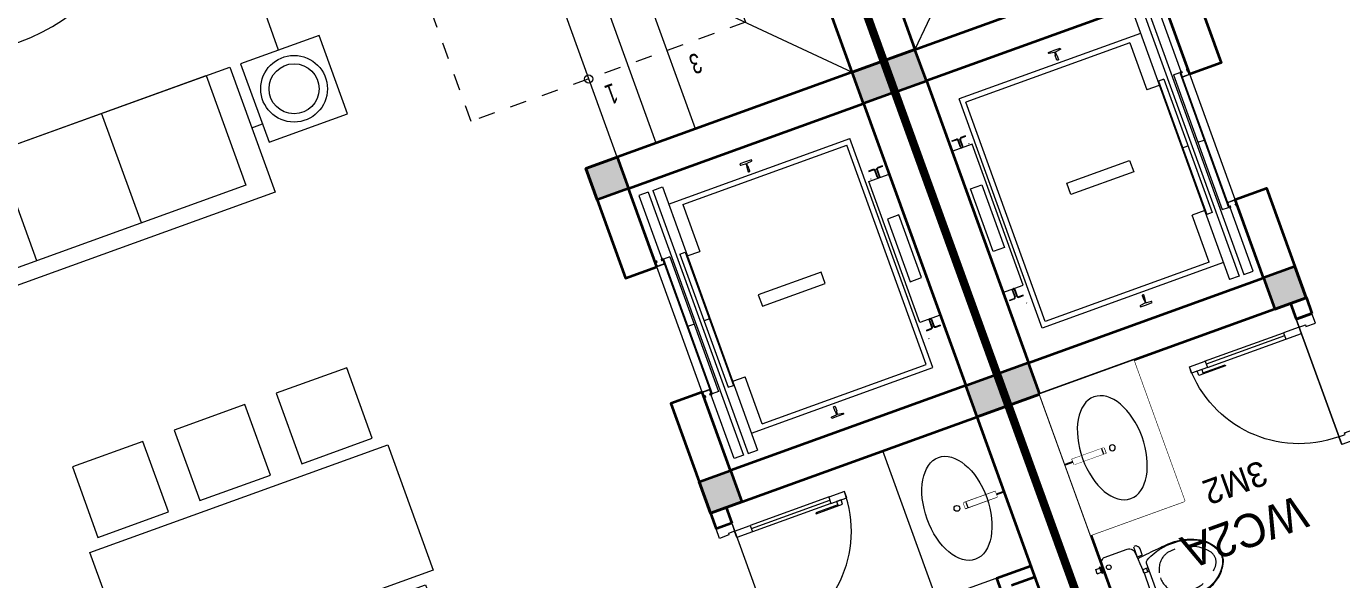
# Model space of a CAD drawing. Header units: metres. Extents: x 568336 to 569219, y 2065964 to 2066430.
# Drawn here: x 568577.96 to 568585.85, y 2066411.39 to 2066414.71 of the extents above; entities that cross this region are included whole.
import ezdxf

# ---------------------------------------------------------------- set-up
doc = ezdxf.new("R2010")
doc.units = ezdxf.units.M
for name, pattern in [('$AUDIT_BAD_LTYPE2', [0]), ('HIDDEN', [0.375, 0.25, -0.125]), ('HIDDEN2', [0.1875, 0.125, -0.0625]), ('xref-thap C (mb tang 32-2)$0$HIDDEN', [0.375, 0.25, -0.125])]:
    doc.linetypes.add(name, pattern=pattern)
doc.layers.get('0').update_dxf_attribs({"linetype": 'CONTINUOUS'})
doc.layers.get('DEFPOINTS').update_dxf_attribs({"linetype": 'CONTINUOUS'})
doc.layers.add('-AREA', color=2, linetype='CONTINUOUS', plot=False)
for name, color, linetype, lineweight in [('-CONCRETE', 1, 'CONTINUOUS', 35), ('-DIM', 9, 'CONTINUOUS', 13), ('-DOOR', 137, 'CONTINUOUS', 9), ('-FURNITURE', 46, 'CONTINUOUS', 9), ('-HATCH', 8, 'CONTINUOUS', 5), ('-KH', 143, 'CONTINUOUS', 13), ('-LINE1', 7, 'CONTINUOUS', 18), ('-LINE2', 252, 'CONTINUOUS', 9), ('-TEXT', 7, 'CONTINUOUS', 15), ('-WALL', 4, 'CONTINUOUS', 35), ('TEXT25', 2, 'CONTINUOUS', 13)]:
    doc.layers.add(name, color=color, linetype=linetype, lineweight=lineweight)
doc.layers.add('-RANH GIOI LO DAT', color=12, linetype='CONTINUOUS')
doc.styles.add('T1', font='', dxfattribs={"height": 200})
doc.styles.add('vnavanth', font='', dxfattribs={"width": 0.8})
doc.styles.get('T1').set_extended_font_data('VNgeometric Light')
doc.styles.get('vnavanth').set_extended_font_data('.VnAvantH')

# ---------------------------------------------------------------- blocks, each defined once
blk = doc.blocks.new('X-5M-DH-2-CORE$0$A$C75E80C28')
at = {"layer": '-LINE2', "linetype": 'Continuous', "ltscale": 2}
for p, q in [((-510.0000099998433, -21.5000000000291), (-510.0000099998579, -50.60000000000582)), ((-506.8000099998899, -21.5000000000291), (-510.0000099998433, -21.5000000000291)), ((-506.8000099998899, -21.5000000000291), (-506.8000099999044, -50.60000000000582)), ((-456.2000100000296, -56.79999999998836), (-500.6000099999364, -56.80000000001746)), ((-456.2000100000441, -60), (-500.600009999951, -60.0000000000291)), ((-456.2000100000296, -70), (-500.6000099999364, -70.0000000000291)), ((-456.2000100000296, -73.19999999995343), (-500.6000099999364, -73.19999999998254)), ((-453.2000100000441, -63), (-453.2000100000296, -67)), ((-450.0000099998579, -63), (-450.0000099998433, -67)), ((450.0000100000616, -63), (450.0000100000761, -67)), ((453.200010000015, -63), (453.2000100000296, -67)), ((456.2000100000296, -56.79999999998836), (500.6000100000529, -56.79999999998836)), ((456.200010000015, -60), (500.6000100000383, -60)), ((456.2000100000296, -70), (500.6000100000529, -70)), ((456.2000100000296, -73.19999999995343), (500.6000100000529, -73.19999999995343)), ((506.8000100001227, -21.5), (510.0000100000761, -21.5)), ((506.8000100001227, -21.5), (506.8000100001082, -50.59999999997672)), ((510.0000100000761, -21.5), (510.0000100000616, -50.59999999997672)), ((-731.0000002632733, -148.9999999649008), (730.9999997367267, -148.9999999649299)), ((-731.0000002698944, -1304.999999934109), (-731.0000002632733, -148.9999999649008)), ((-556.8000102631631, -112.4999999912397), (-560.0000102631166, -112.4999999912397)), ((-510.0000099998579, -108.5000000000291), (-510.0000099998433, -79.39999999999418)), ((-506.8000099999044, -108.5000000000291), (-506.8000099998899, -79.39999999999418)), ((456.800009736864, -112.4999999912397), (460.0000097368174, -112.4999999912397)), ((506.8000100001227, -108.5), (506.8000100001227, -79.39999999996508)), ((510.0000100000761, -108.5), (510.0000100000761, -79.39999999996508)), ((730.9999997301056, -1304.999999934109), (730.9999997367267, -148.9999999649299)), ((-700.0000002632733, -178.9999999649008), (699.9999997367267, -178.9999999649299)), ((-700.0000002699089, -1224.999999934109), (-700.0000002632733, -178.9999999649008)), ((699.9999997300911, -1224.999999934109), (699.9999997367267, -178.9999999649299)), ((-700.0000002699089, -1224.999999934109), (-400.0000002699089, -1224.999999934138)), ((-400.0000002698944, -1304.999999934138), (-400.0000002699089, -1224.999999934138)), ((699.9999997300911, -1224.999999934109), (399.9999997300911, -1224.999999934109)), ((399.9999997301056, -1304.999999934109), (399.9999997300911, -1224.999999934109)), ((839.9999997301056, -1304.999999934109), (-840.0000002698944, -1304.999999934109)), ((-840.0000002698944, -1364.999999934109), (-840.0000002698944, -1304.999999934109)), ((424.9999997301056, -1308.999999934109), (-425.0000002698944, -1308.999999934109)), ((-425.0000002699089, -1342.999999934109), (-425.0000002698944, -1308.999999934109)), ((-2.6989437174052e-07, -1308.999999934109), (-2.699089236557484e-07, -1342.999999934109)), ((424.9999997300911, -1342.999999934109), (424.9999997301056, -1308.999999934109)), ((839.9999997301056, -1364.999999934109), (839.9999997301056, -1304.999999934109)), ((839.9999997301056, -1364.999999934109), (-840.0000002698944, -1364.999999934109)), ((839.9999997301056, -1394.999999934109), (-840.0000002698944, -1394.999999934109)), ((-840.0000002698944, -1394.999999934109), (-840.0000002698944, -1454.999999934109)), ((429.9999997300911, -1405.999999934138), (-430.0000002699089, -1405.999999934109)), ((-430.0000002699089, -1405.999999934109), (-430.0000002698944, -1445.999999934109)), ((424.9999997300911, -1342.999999934109), (-425.0000002699089, -1342.999999934109)), ((-2.699089236557484e-07, -1405.999999934109), (-2.6989437174052e-07, -1445.999999934109)), ((429.9999997300911, -1405.999999934138), (429.9999997301056, -1445.999999934138)), ((839.9999997301056, -1394.999999934109), (839.9999997301056, -1454.999999934109)), ((-840.0000002698944, -1454.999999934109), (-435.0000002698944, -1454.999999934109)), ((-435.0000002698944, -1449.999999934109), (-435.0000002699089, -1459.999999934109)), ((-435.0000002698944, -1449.999999934109), (-400.0000002698944, -1449.999999934138)), ((-435.0000002699089, -1459.999999934109), (-425.0000002699089, -1459.999999934109)), ((-435.0000002698653, -1489.999999934109), (-435.0000002698653, -1499.999999934109)), ((-435.0000002698653, -1489.999999934109), (-425.0000002698653, -1489.999999934109)), ((-433.4000002698012, -1451.599999934086), (-433.4000002698012, -1458.399999934074)), ((-433.4000002698012, -1451.599999934086), (-401.6000002697547, -1451.599999934086)), ((-433.4000002698012, -1458.399999934074), (-425.0000002698944, -1458.399999934074)), ((-433.4000002697721, -1491.599999934086), (-433.4000002697721, -1498.399999934074)), ((-433.4000002697721, -1491.599999934086), (-425.0000002698653, -1491.599999934086)), ((-433.4000002697721, -1498.399999934074), (-401.6000002697256, -1498.399999934074)), ((429.9999997301056, -1445.999999934138), (-430.0000002698944, -1445.999999934109)), ((-425.0000002698944, -1458.399999934074), (-425.0000002699089, -1459.999999934109)), ((-425.0000002698653, -1489.999999934109), (-425.0000002698653, -1491.599999934086)), ((-401.6000002697547, -1451.599999934086), (-401.6000002697256, -1498.399999934074)), ((399.9999997301056, -1449.999999934109), (-400.0000002698944, -1449.999999934138)), ((-400.0000002698944, -1449.999999934138), (-400.0000002698653, -1499.999999934138)), ((399.9999997301056, -1449.999999934109), (399.9999997301347, -1499.999999934109)), ((434.9999997301056, -1449.999999934109), (399.9999997301056, -1449.999999934109)), ((401.5999997301988, -1451.599999934086), (401.5999997302279, -1498.399999934074)), ((433.3999997302453, -1451.599999934086), (401.5999997301988, -1451.599999934086)), ((433.3999997302744, -1498.399999934074), (401.5999997302279, -1498.399999934074)), ((433.3999997302453, -1458.399999934074), (424.9999997301056, -1458.399999934074)), ((424.9999997301056, -1458.399999934074), (424.9999997301056, -1459.999999934109)), ((434.9999997301056, -1459.999999934109), (424.9999997301056, -1459.999999934109)), ((424.9999997301347, -1489.999999934109), (424.9999997301347, -1491.599999934086)), ((434.9999997301347, -1489.999999934109), (424.9999997301347, -1489.999999934109)), ((433.3999997302744, -1491.599999934086), (424.9999997301347, -1491.599999934086)), ((433.3999997302453, -1451.599999934086), (433.3999997302453, -1458.399999934074)), ((433.3999997302744, -1491.599999934086), (433.3999997302744, -1498.399999934074)), ((434.9999997301056, -1449.999999934109), (434.9999997301056, -1459.999999934109)), ((839.9999997301056, -1454.999999934109), (434.9999997301056, -1454.999999934109)), ((434.9999997301347, -1489.999999934109), (434.9999997301347, -1499.999999934109)), ((-435.0000002698653, -1499.999999934109), (-400.0000002698653, -1499.999999934138)), ((434.9999997301347, -1499.999999934109), (399.9999997301347, -1499.999999934109))]:
    blk.add_line(p, q, dxfattribs=at)
for points in [[(-450.0000000000146, 0), (-450, -130), (450, -130), (449.9999999999854, 0)], [(-200, -29), (200.0000000001164, -29), (200.0000000001164, -101), (-200, -101)], [(-36.0000002632587, -583.9999999649008), (35.9999997367413, -583.9999999649008), (35.99999973675585, -983.9999999649008), (-36.00000026324415, -983.9999999649008)]]:
    blk.add_lwpolyline(points, close=True, dxfattribs=at)
for points in [[(-780.0000002632587, -788.9999999649008), (-751.0000002632587, -788.9999999649299, 0.414213562373095), (-750.0000002632733, -787.9999999649008), (-750.0000002632587, -783.9999999649008), (-750.0000002632587, -779.9999999649008, 0.414213562373095), (-751.0000002632733, -778.9999999649299), (-780.0000002632733, -778.9999999649881, -0.2569775838576673), (-784.1207396915852, -781.9399999648449), (-797.9000002631656, -781.939999964874, -0.414213562373095), (-800.9000002631656, -778.939999964874), (-804.0000002632587, -749.4999999649008, 0.414213562373095), (-807.0000002632587, -746.4999999649008), (-812.0000002632587, -746.4999999649008), (-812.0000002632587, -783.9999999649008), (-812.0000002632587, -821.4999999649008), (-807.0000002632587, -821.4999999649008, 0.414213562373095), (-804.0000002632587, -818.4999999649008), (-800.9000002631656, -789.0599999648693, -0.414213562373095), (-797.9000002631656, -786.0599999648693), (-784.1207396915852, -786.0599999648402, -0.2569775838576673), (-780.0000002632587, -788.9999999647553)], [(779.9999997367413, -788.9999999649299), (750.9999997367413, -788.9999999649008, -0.414213562373095), (749.9999997367267, -787.9999999649299), (749.9999997367413, -783.9999999649299), (749.9999997367413, -779.9999999649299, -0.414213562373095), (750.9999997367267, -778.9999999649008), (779.9999997368432, -778.9999999650172, 0.2569775838576673), (784.1207391653006, -781.939999964874), (797.899999736881, -781.9399999648449, 0.414213562373095), (800.899999736881, -778.9399999648449), (803.9999997367413, -749.4999999649008, -0.414213562373095), (806.9999997367413, -746.4999999649008), (811.9999997367413, -746.4999999649008), (811.9999997367413, -783.9999999649008), (811.9999997367413, -821.4999999649008), (806.9999997367413, -821.4999999649008, -0.414213562373095), (803.9999997367413, -818.4999999649008), (800.899999736881, -789.0599999648402, 0.414213562373095), (797.899999736881, -786.0599999648402), (784.1207391653006, -786.0599999648693, 0.2569775838576672), (779.9999997368577, -788.9999999647844)]]:
    blk.add_lwpolyline(points, format="xyb", dxfattribs=at)
for centre, radius, start, end in [((-500.600009999951, -50.60000000000582), 9.400000000001475, 180, 270), ((-500.6000099999364, -79.39999999999418), 9.399999999997844, 90, 180), ((-500.600009999951, -50.60000000000582), 6.200000000004374, 180, 270), ((-500.6000099999364, -79.39999999999418), 6.19999999999734, 90, 180), ((-456.2000100000441, -63), 6.19999999999713, 0, 90), ((-456.2000100000441, -63), 3.000000000000045, 0, 90), ((-456.2000100000296, -67), 6.20000000000076, 270, 0), ((-456.2000100000296, -67), 2.999999999999834, 270, 0), ((456.200010000015, -63), 6.19999999999713, 90, 180), ((456.2000100000296, -67), 6.20000000000076, 180, 270), ((456.200010000015, -63), 3.000000000000045, 90, 180), ((456.2000100000296, -67), 2.999999999999834, 180, 270), ((500.6000100000383, -50.59999999997672), 6.200000000004374, 270, 0), ((500.6000100000383, -50.59999999997672), 9.400000000001475, 270, 0), ((500.6000100000529, -79.39999999996508), 9.399999999997844, 0, 90), ((500.6000100000529, -79.39999999996508), 6.19999999999734, 0, 90)]:
    blk.add_arc(centre, radius, start, end, dxfattribs=at)
blk = doc.blocks.new('A$C5C575821')
at = {"layer": '-CONCRETE'}
h = blk.add_hatch(color=256, dxfattribs=at)
h.dxf.hatch_style = 1
h.paths.add_polyline_path([(-0.00237559899687767, 200.0000000000146), (-0.00237559899687767, 1.455191522836685e-11), (199.9976244010031, 1.455191522836685e-11), (199.9976244010031, 200.0000000000146)])
blk.add_lwpolyline([(-0.00237559899687767, 1.455191522836685e-11), (199.9976244010031, 1.455191522836685e-11), (199.9976244010031, 200.0000000000146), (-0.00237559899687767, 200.0000000000146)], close=True, dxfattribs=at)
blk = doc.blocks.new('A$C3F71457E')
at = {"layer": '-CONCRETE'}
blk.add_lwpolyline([(-8.760252967476845e-09, -100.0000002632005), (0, 400), (-1500, 400.0000000000582), (-1500.00000001755, -1399.999999999942), (-1.754960976541042e-08, -1400), (-7.895869202911854e-08, -900.0000002632005), (199.9999999912397, -900.0000002982852), (199.9999999824504, -1600), (-1700.00000001755, -1600), (-1700, 600), (200, 600), (199.9999999912397, -100.0000002982852), (6.140908226370811e-08, -100.0000002632005)], dxfattribs=at)
at = {"layer": '-LINE1'}
blk.add_line((-7.895869202911854e-08, -900.0000002632005), (-8.760252967476845e-09, -100.0000002632005), dxfattribs=at)
at = {"layer": '-WALL'}
for p in [(-1699.997624401003, 399.9999999999854), (0.00237559899687767, 399.9999999999854), (-1699.997624401081, -1599.999999999959), (0.002375601565972829, -1600.000000021305)]:
    blk.add_blockref('A$C5C575821', p, dxfattribs=at)
at = {"color": 2, "rotation": 90}
blk.add_blockref('X-5M-DH-2-CORE$0$A$C75E80C28', (-1500.00000000876, -499.9999999999418), dxfattribs=at)
blk = doc.blocks.new('*U18')
at = {"linetype": '$AUDIT_BAD_LTYPE2'}
for p, q in [((70, 100), (69.99999999999999, 599.9999999999982)), ((89.99999999999999, 599.9999999999982), (90, 100))]:
    blk.add_line(p, q, dxfattribs=at)
for points in [[(49.99999999999999, 599.9999999999982), (89.99999999999999, 599.9999999999982), (89.99999999999999, 699.9999999999982), (49.99999999999999, 699.9999999999982), (49.99999999999999, 599.9999999999982)], [(49.99999999999999, 602.9059272893337), (50, 100)], [(50, 100), (90, 100), (90, 0), (50, 0), (50, 100)]]:
    blk.add_lwpolyline(points)
for points in [[(118.2698876160139, 494.5156181119073), (118.2698876160139, 664.1349438079906), (89.99999999999999, 664.1349438079906), (89.99999999999999, 635.8650561920058), (112.6159100928053, 635.8650561920058), (112.6159100928053, 494.5156181119073)], [(0, 0), (50, 0), (50, -40), (60, -40), (60, -100.0001724930698), (0, -100.0001724930698)], [(799.9999999999982, 7.105427357601134e-15), (749.9999999999982, 7.105427357601134e-15), (749.9999999999982, -40), (739.9999999999982, -40), (739.9999999999982, -100.0001724930698), (799.9999999999982, -100.0001724930698)]]:
    blk.add_lwpolyline(points, close=True)
at = {"linetype": '$AUDIT_BAD_LTYPE2', "ltscale": 0.3}
blk.add_arc((50, 0), 699.9999999999982, 0, 90, dxfattribs=at)
blk = doc.blocks.new('ghe11asdsdsdsd')
at = {"layer": '-FURNITURE', "ltscale": 5}
for p, q in [((-454.1512245237245, 641.9073886275291), (-454.093361600535, -60.42008052262099)), ((446.9845405295782, 642.5119281820953), (445.2090906954836, -59.49456913078757)), ((339.4434767446655, 74.7769195077999), (-347.9447826922697, 73.86721415390639)), ((445.2090906954836, -59.49456913078757), (-454.093361600535, -60.42008052262099))]:
    blk.add_line(p, q, dxfattribs=at)
for centre, radius, start, end in [((13.76703277978231, -3057.035900902003), 3815.794779152998, 85.15051378916075, 95.37323135559144), ((-329.6609394550032, 640.4347183164282), 102.5030657496747, 97.790878171796, 180.4720192216976), ((322.4963123202615, 643.5363927781655), 102.5030657496747, 359.5521671507362, 82.23330821456577), ((-556.8192392717756, 172.0380743239075), 480.9551723817158, 73.62802494144414, 77.67439557183955), ((-435.3449582978792, 585.5188594441861), 49.99999999999999, 17.29045382422632, 73.62802494144414), ((-752.7215750947944, 311.3200961878028), 469.2846926992153, 329.6029749418909, 39.82713105222346), ((-1717.077797784907, 235.4868877488407), 1378.639231958857, 353.2676599931669, 15.34770349738529), ((744.7327549548354, 311.2790322922665), 469.2468948897888, 140.0381535895592, 210.2652298418676), ((1708.833027020766, 233.2264510887835), 1378.526022415482, 164.5192846221356, 186.6002375866197), ((428.017340289487, 586.1773279104382), 49.99999999999999, 106.2083736517696, 162.5459446768903), ((548.310481298744, 172.35137315467), 480.9551723817158, 102.1620030057203, 106.2083736517696), ((-1.445652381749824, -1576.057105405802), 1730.279692069412, 79.6029490361376, 100.5814174655623)]:
    blk.add_arc(centre, radius, start, end, dxfattribs=at)
blk = doc.blocks.new('GHE600')
at = {"layer": '-FURNITURE'}
for p, q in [((269949.5421851056, 8709.741290517763), (270649.5421851056, 8709.74129051782)), ((269949.5421851289, 8043.074623851076), (270649.5421851289, 8043.074623851135))]:
    blk.add_line(p, q, dxfattribs=at)
for points in [[(270145.5337149384, 9594.84705863762), (270145.5337150262, 10094.84705863762), (270645.5337150262, 10094.84705854984), (270645.5337149384, 9594.847058549843)], [(269849.5421851288, 9526.40795718442), (270649.5421851288, 9526.407957184478), (270649.5421851639, 7226.407957184478), (269849.5421851639, 7226.40795718442)], [(269949.5421851288, 9376.40795718442), (270649.5421851288, 9376.407957184478), (270649.5421851639, 7376.407957184478), (269949.5421851639, 7376.40795718442)], [(270145.5337145109, 7157.96885590817), (270145.5337144231, 6657.96885590817), (270645.5337144231, 6657.968855820392), (270645.5337145109, 7157.968855820392)]]:
    blk.add_lwpolyline(points, close=True, dxfattribs=at)
at = {"layer": '-FURNITURE', "elevation": -1.348764000838661e-08}
for points in [[(271286.9253059005, 9830.321753277356), (270645.53371498, 9832.18215255058)], [(272037.8126997925, 6909.345592938189), (272633.6221192031, 6907.537773812626), (272633.6585346201, 9823.095600669185), (272037.874818299, 9826.334833337169)], [(270262.0588059474, 9594.847058617102), (270262.0583521723, 9526.40795718442)], [(270262.0260181179, 7226.40795718439), (270262.0255643428, 7157.968855887651)], [(270645.5337144685, 6916.624135324557), (271286.6504318018, 6913.272511655086)]]:
    blk.add_lwpolyline(points, dxfattribs=at)
at = {"layer": '-FURNITURE'}
for centre, radius in [((270395.5337149822, 9844.847058593674), 200), ((270395.5337149822, 9844.847058593674), 150), ((270395.5337144671, 6907.968855864223), 200), ((270395.5337144671, 6907.968855864223), 150)]:
    blk.add_circle(centre, radius, dxfattribs=at)
at = {"layer": '-FURNITURE', "extrusion": (0, 0, -1)}
blk.add_ellipse((271661.9002663364, 8365.294462872116), major_axis=(3.669220623812561e-13, 749.5763598198391), ratio=0.5899940615450746, dxfattribs=at)
at = {"layer": '-FURNITURE', "zscale": 0.83397927038413}
for p, xscale, yscale, rotation in [((271659.4476334748, 10145.29901697894, -5.948631914765009e-09), 0.83397927038413, 0.83397927038413, 179.9447021404027), ((271659.4476334748, 6607.516897389956, -5.948631914765009e-09), -0.8339792703841301, 0.8339792703841301, 0.05529785959737722)]:
    blk.add_blockref('ghe11asdsdsdsd', p, dxfattribs=dict(at, xscale=xscale, yscale=yscale, rotation=rotation))
blk = doc.blocks.new('Sink_Cicle')
blk.add_lwpolyline([(17.49999987077899, -50.00226151314564), (-17.49999987077899, -49.99773848685436), (-17.51615354442038, -252.2967581441626), (17.48384613892995, -252.3012811850058)], close=True)
blk.add_circle((0, -300), 17.5)
at = {"layer": 'DEFPOINTS'}
blk.add_line((0, -100), (0, 0), dxfattribs=at)
blk.add_wipeout([(17.499999870775355, -50.00226151314928), (-17.49999987078263, -49.99773848685436), (-17.516153544427652, -252.29675814416623), (17.48384613892631, -252.3012811850058)])
at = {"layer": '-FURNITURE', "linetype": 'Continuous'}
blk.add_ellipse((0, -300), major_axis=(-325, 0), ratio=0.5846153846153846, dxfattribs=at)
blk.add_line((-17.51421511289664, -237.2967582757119), (17.48578462866135, -237.3012813020032))
blk = doc.blocks.new('A$C2896516a')
for points in [[(75, 1385.934425984509), (525, 1385.934425905347), (525.0000000782311, 1835.934425905347), (75.0000000782311, 1835.934425984509), (75, 1385.934425984509)], [(725, 1385.934425870422), (1175, 1385.934425792191), (1175.000000078231, 1835.934425792191), (725.0000000782311, 1835.934425870422), (725, 1385.934425870422)], [(1375, 1385.934425753978), (1825, 1385.934425675747), (1825.000000078231, 1835.934425675747), (1375.000000078231, 1835.934425753978), (1375, 1385.934425753978)], [(75, 450), (525, 450.0000000791624), (525.0000000782311, 7.916241884231567e-08), (75.0000000782311, 0), (75, 450)], [(725, 450.000000114087), (1175, 450.0000001923181), (1175.000000078231, 1.923181116580963e-07), (725.0000000782311, 1.140870153903961e-07), (725, 450.000000114087)], [(1375, 450.0000002305314), (1825, 450.0000003087625), (1825.000000078231, 3.087625373154879e-07), (1375.000000078231, 2.305314410477877e-07), (1375, 450.0000002305314)]]:
    blk.add_lwpolyline(points)
blk.add_lwpolyline([(0, 517.9672129922546), (1900, 517.9672129922546), (1900, 1317.967212992255), (0, 1317.967212992255)], close=True)
blk = doc.blocks.new('M35-T2')
at = {"layer": '-HATCH', "true_color": 0x8c8896}
h = blk.add_hatch(color=252, dxfattribs=at)
h.dxf.hatch_style = 1
edge = h.paths.add_edge_path()
edge.add_arc((195656.445838213, -1223424.547719002), 24.62566289535607, 160.1157211438533, 520.1157211438533)
at = {"layer": '-FURNITURE'}
blk.add_lwpolyline([(194756.445838213, -1220724.547719002), (194156.445838213, -1220724.54771924), (194156.445838213, -1219774.528987885), (194756.445838213, -1219774.528987885)], close=True, dxfattribs=at)
at = {"layer": '-KH', "linetype": 'HIDDEN2', "ltscale": 5}
blk.add_lwpolyline([(196406.445838213, -1226924.54771924), (194656.445838213, -1226924.547719002), (194656.445838213, -1223424.547719002), (196406.445838213, -1223424.54771924)], close=True, dxfattribs=at)
at = {"layer": '-KH'}
blk.add_circle((195656.445838213, -1223424.547719002), 24.62566289535607, dxfattribs=at)
at = {"layer": '-LINE1'}
for p, q in [((195156.445838213, -1223924.54771924), (194156.445838213, -1222924.54771924)), ((195156.445838213, -1222924.54771924), (195156.445838213, -1225877.932014942)), ((195406.445838213, -1222924.54771924), (195406.445838213, -1223924.54771924)), ((195656.445838213, -1222924.547719002), (195656.445838213, -1223924.547719002))]:
    blk.add_line(p, q, dxfattribs=at)
at = {"layer": '-LINE2'}
blk.add_line((195756.5799686909, -1220624.549275398), (195756.2319257259, -1219824.549289227), dxfattribs=at)
at = {"layer": '-RANH GIOI LO DAT', "linetype": 'HIDDEN', "ltscale": 10, "const_width": 49.99999999999999}
blk.add_lwpolyline([(193956.4434626102, -1235254.452119827), (202956.4434623718, -1235950.955012083), (202956.4434626102, -1215170.047161818), (193956.4434626102, -1215170.047161818)], close=True, dxfattribs=at)
at = {"layer": '-WALL'}
for p, q in [((193956.445838213, -1232445.481895447), (193956.445838213, -1218874.528987885)), ((194156.445838213, -1218874.528987646), (194156.445838213, -1220724.54771924)), ((194376.3322007656, -1219774.528987646), (194376.3322007656, -1218874.528987885)), ((194306.3322007656, -1219704.528987646), (194156.332201004, -1219704.528987646)), ((194376.3322007656, -1219774.528987646), (194156.332201004, -1219774.528987646)), ((195756.5799677372, -1220724.54771924), (195756.5799677372, -1220624.54771924)), ((195756.5799677372, -1220624.54771924), (195856.5801403522, -1220624.547719002)), ((195856.5799677372, -1220724.54771924), (195856.5799679756, -1220624.54771924)), ((194156.445838213, -1222924.54771924), (194156.445838213, -1227424.54771924))]:
    blk.add_line(p, q, dxfattribs=at)
at = {"layer": '-DOOR', "rotation": 90.00000001004936}
blk.add_blockref('*U18', (195756.5799677372, -1220624.549275398), dxfattribs=at)
at = {"layer": '-FURNITURE', "xscale": -0.9999999999999997}
blk.add_blockref('A$C2896516a', (199435.8181660175, -1222287.468161106), dxfattribs=at)
at = {"layer": '-FURNITURE', "rotation": 270.0000000100515}
blk.add_blockref('GHE600', (190430.355546236, -953574.8476908207), dxfattribs=at)
at = {"layer": '-WALL', "xscale": -0.9999999999999998, "rotation": 180}
blk.add_blockref('A$C3F71457E', (195656.5799677372, -1222324.54771924), dxfattribs=at)
at = {"layer": '-WALL', "xscale": -0.9999999999999997}
blk.add_blockref('A$C5C575821', (194156.445838213, -1222924.54771924), dxfattribs=at)
at = {"layer": 'DEFPOINTS', "style": 'T1', "width": 0.7}
for s, p in [('3', (194990.366714716, -1223353.157994032)), ('1', (195526.366714716, -1223353.157994032))]:
    blk.add_text(s, height=120, rotation=2.650113397964945e-06, dxfattribs=at).set_placement(p)
at = {"layer": '-FURNITURE', "rotation": 90.0036577345081}
blk.add_blockref('Sink_Cicle', (194156.445838213, -1220249.538353443), dxfattribs=at)
blk = doc.blocks.new('A$C18091ED7')
for p, q in [((9.957147995010018e-09, -42.13376978135784), (0, -3.786117304116488e-07)), ((146.1412317672475, -26.59467297248193), (179.181621938591, -26.59467296488583)), ((146.1412317672475, -26.59467297248193), (146.1412317680188, -30.17859706786112)), ((146.1412317680188, -30.17859706786112), (165.7503655985456, -30.17859706340823)), ((153.0594147269658, -36.79204952501459), (146.1412317680188, -30.17859706786112)), ((152.3191092506386, -2.717133611440659e-07), (152.3191092568413, -26.59467297093943)), ((152.3191092506386, -2.717133611440659e-07), (179.1816219322718, -2.654269337654114e-07)), ((153.0594147269658, -36.79204952501459), (165.7503656001572, -36.79204952192958)), ((153.0594147275151, -39.73033438943094), (153.0594147269658, -36.79204952501459)), ((153.0594147275151, -39.73033438943094), (178.4413164740145, -39.73033438349376)), ((153.0594147275151, -39.73033438943094), (178.4413164740145, -39.73033438349376)), ((153.0594147275151, -39.73033438943094), (153.0594147281554, -42.13376974494895)), ((185.3594994290725, -30.17859705851879), (165.7503655985456, -30.17859706340823)), ((178.4413164733487, -36.79204951884458), (165.7503656001572, -36.79204952192958)), ((185.3594994290725, -30.17859705851879), (178.4413164733487, -36.79204951884458)), ((178.4413164733487, -36.79204951884458), (178.4413164740145, -39.73033438349376)), ((178.4413164740145, -39.73033438349376), (178.4413164746547, -42.1337697392446)), ((179.1816219322718, -2.654269337654114e-07), (179.181621938591, -26.59467296488583)), ((179.181621938591, -26.59467296488583), (185.3594994283012, -26.59467296337243)), ((185.3594994283012, -26.59467296337243), (185.3594994290725, -30.17859705851879)), ((-83.25994817525861, -267.3592828898691), (-83.259948167517, -299.9634285944048)), ((-83.25994817257379, -278.4883151478134), (-83.25994817046012, -287.6388527823146)), ((-60.91100930959874, -290.0299398849311), (-83.25994816994717, -290.0299398901407)), ((-62.88950393904452, -265.3807882612164), (-81.28145355204106, -265.3807882657275)), ((-60.91100931491019, -267.3592828844266), (-60.91100930728498, -299.9634285889624)), ((60.9110093945892, -267.3592828557594), (60.9110094022144, -299.9634285600623)), ((60.91100939990065, -290.029939856031), (83.25994826024908, -290.0299398510542)), ((62.88950401780676, -265.3807882316178), (81.2814536308033, -265.3807882273395)), ((83.25994825493763, -267.3592828505498), (83.25994826256283, -299.9634285550856)), ((83.25994825750604, -278.488315108727), (83.2599482596197, -287.6388527429954)), ((165.3959958605519, -261.9873972070927), (165.3959958671003, -289.7349902229907)), ((167.8691141396885, -259.5142789271486), (228.0810223811895, -259.5142789128586)), ((167.8691141472664, -292.2081085020036), (206.7175896017579, -292.2081084926904)), ((230.5541406641933, -274.3229751045001), (230.5541406613593, -261.9873971916386))]:
    blk.add_line(p, q)
for points in [[(230.0000000517721, -218.5046414944518, -0.1374073801801567), (225.4781190853137, -234.6482587013161), (221.7949787454636, -240.7070387715066, -0.2360805181595358), (198.2560902649639, -255.4947853636986, -0.0519608230665726), (-198.2560901437319, -255.4947854572965, -0.236080518165078), (-221.7949786317113, -240.7070388760185), (-225.4781189743626, -234.6482588077488, -0.1374073801809237), (-229.9999999484608, -218.5046416030382), (-229.9999999831671, -71.98694829508895, -0.1989123673786679), (-226.3782021181105, -63.2431547633314), (-208.8906150607545, -45.75556769772083, -0.1989123673792025), (-200.1468215308087, -42.13376982865157), (9.971699910238385e-09, -42.13376978135784), (200.1468215506357, -42.13376973403501, -0.1989123673792025), (208.8906150822841, -45.75556759897154), (226.3782021480001, -63.24315465634572, -0.1989123673791691), (230.0000000170658, -71.98694818626973)], [(144.14367173758, -618.9627606730501, -0.2124047892419209), (26.30999211127346, -734.491494372196, -0.0276853236339062), (-0.5628229983012716, -738.609219571983, -0.0222792448073508), (-26.30999181118386, -734.4914943844487, -0.2124047892421136), (-144.1436714920528, -618.9627607410075, -0.1427957259999892), (-167.2376623962118, -428.0139674870588, -0.0930051380368448), (-127.9331820271946, -309.1271633332653, -0.2564387014614383), (-111.240849547703, -299.9634286007786), (4.746470949612558e-08, -299.9634285748762), (111.2408496426324, -299.9634285482753, -0.2564387014619951), (127.933182126606, -309.1271632729331, -0.0930051380368741), (167.2376625517572, -428.0139674081001, -0.1427957260000456)]]:
    blk.add_lwpolyline(points, format="xyb", close=True)
at = {"linetype": 'xref-thap C (mb tang 32-2)$0$HIDDEN', "ltscale": 100}
blk.add_lwpolyline([(61.00044987679576, -669.0176259216969, -0.1990312026443698), (1.417429302819073e-07, -698.769823720475, -0.1990312026443799), (-61.00044960746891, -669.0176259504806, -0.2189240232571595), (-131.9321382956405, -478.313622940972, -0.1537914605682739), (-112.4681372026971, -403.989815428853, -0.2367011859554165), (5.876427167095244e-08, -347.5870280214876, -0.2367011859554843), (112.4681373467611, -403.9898153757968, -0.1537914605681893), (131.9321384748619, -478.313622878748, -0.2189240232571754)], format="xyb", close=True, dxfattribs=at)
blk.add_circle((165.7503656100234, -78.39166221523192), 13.90362011701458)
for centre, radius, start, end in [((-81.28145355158267, -267.3592828894034), 1.978494623656905, 90.00000001354867, 180.0000000133402), ((-62.88950393858613, -267.3592828848923), 1.978494623656905, 1.334021322268115e-08, 90.00000001354867), ((62.88950401826514, -267.3592828552937), 1.978494623656905, 90.00000001354867, 180.0000000133402), ((81.28145363126168, -267.3592828510155), 1.978494623656905, 1.334021322268115e-08, 90.00000001354867), ((167.8691141402633, -261.9873972065106), 2.473118279571131, 90.00000001354867, 180.0000000133402), ((167.8691141466952, -289.7349902224087), 2.473118279571131, 180.0000000133402, 270.0000000135486), ((206.717589598069, -276.6690117186226), 15.53909677420133, 270.0000000135486, 306.4658507565522), ((168.3527972659103, -224.7572911087773), 80.08895368617857, 306.4658507565522, 320.3122930343796), ((228.0810223845983, -274.3229751050822), 2.473118279571131, 320.3122930343796, 1.334021322268115e-08)]:
    blk.add_arc(centre, radius, start, end)
for points, knots in [([(-155.6468228230951, -259.4535552573798), (-156.6353001506941, -267.2522313103836), (-164.2940232875517, -328.394745314552), (-169.1545302536251, -385.0939582949213), (-183.68571763406, -527.7705276800843), (-135.602968026873, -679.1126648240606), (-50.29344375100118, -735.2493608418445), (-19.70048385594782, -741.0901266933652), (1.531116140540689e-07, -743.6724421556864)], [130.6139379315478, 130.6139379315478, 130.6139379315478, 130.6139379315478, 152.8521090939923, 311.1293507817257, 417.703951170228, 561.3833927516608, 697.6926317810714, 710.812262267882, 710.812262267882, 710.812262267882, 710.812262267882]), ([(155.6468228994709, -259.4535551877343), (156.6353002305841, -267.2522312389628), (164.2940233960289, -328.3947452375724), (169.1545303888706, -385.0939582149149), (183.6857178367027, -527.7705275934422), (135.6029683008201, -679.1126647599449), (50.29344405157826, -735.2493608178338), (19.70048415924612, -741.0901266841101), (1.530679583083838e-07, -743.6724421554536)], [130.613937934949, 130.613937934949, 130.613937934949, 130.613937934949, 152.8521090939923, 311.1293507817257, 417.703951170228, 561.3833927516608, 697.6926317810714, 710.812262267882, 710.812262267882, 710.812262267882, 710.812262267882])]:
    blk.add_open_spline(points, degree=3, knots=knots)
blk = doc.blocks.new('*U148')
at = {"ltscale": 300}
blk.add_lwpolyline([(0, 0), (899.9999999999891, 0), (899.9999999999891, -600), (0, -600)], close=True, dxfattribs=at)
blk.add_wipeout([(0, 7.503331289626658e-12), (899.9999999999789, 7.503331289626658e-12), (899.9999999999789, -599.9999999999998), (0, -599.9999999999998)], dxfattribs=at)
blk.add_blockref('Sink_Cicle', (449.9999999999945, 0), dxfattribs=at)
blk = doc.blocks.new('M36-T2')
at = {"layer": '-HATCH'}
for p, q in [((202876.7568114307, -1286690.024334753), (202876.7568114306, -1287490.024334752)), ((202876.756811417, -1287490.024334753), (202876.756811417, -1286690.024334753))]:
    blk.add_line(p, q, dxfattribs=at)
at = {"layer": '-LINE1', "lineweight": 18}
blk.add_line((203476.8534599781, -1290790.512763893), (204476.8333380853, -1289790.024334872), dxfattribs=at)
at = {"layer": '-RANH GIOI LO DAT', "linetype": 'HIDDEN', "ltscale": 10, "const_width": 50}
blk.add_lwpolyline([(193676.7568112435, -1296268.498691544), (198661.8510079722, -1301654.2911939), (204676.7568113413, -1302119.780004031), (204676.7568113413, -1282035.375045632), (193676.7568116956, -1282035.375045334)], close=True, dxfattribs=at)
at = {"layer": '-WALL'}
for p, q in [((204676.7568114372, -1299110.809780051), (204676.7568114372, -1285539.86015733)), ((204476.7568114372, -1287590.024334872), (204476.7568114372, -1285739.86015733)), ((202776.680284789, -1287590.024334872), (202776.756811417, -1287490.024334754)), ((202776.756811417, -1287490.024334754), (202876.756811417, -1287490.024334752)), ((202876.756811417, -1287490.024334753), (202776.756811417, -1287490.024334753)), ((202876.680284789, -1287590.024334872), (202876.756811417, -1287490.024334752)), ((204476.8333380853, -1294290.512763718), (204476.8333380853, -1289790.024334872))]:
    blk.add_line(p, q, dxfattribs=at)
at = {"layer": '-DOOR', "xscale": -1, "rotation": 270}
blk.add_blockref('*U18', (202876.756811417, -1287490.024334753), dxfattribs=at)
at = {"layer": '-FURNITURE', "rotation": 270}
blk.add_blockref('A$C18091ED7', (204518.8905812186, -1286307.149317872), dxfattribs=at)
at = {"layer": '-WALL', "rotation": 180}
blk.add_blockref('A$C3F71457E', (202976.7568114196, -1289190.024334872), dxfattribs=at)
at = {"layer": '-TEXT', "color": 2, "style": 'vnavanth'}
blk.add_text('wc2A', height=199.9591899200177, dxfattribs=at).set_placement((203217.8115432557, -1286494.260262391))
at = {"layer": 'TEXT25', "style": 'T1'}
blk.add_text('3M2', height=150, rotation=359.9999999899488, dxfattribs=at).set_placement((203359.7012441369, -1286767.368191077))
at = {"layer": '-FURNITURE', "extrusion": (0, 0, -1), "zscale": -1, "rotation": 90.00000000000001}
blk.add_blockref('*U148', (-204476.7568114372, -1287590.024334872), dxfattribs=at)
at = {"layer": '-AREA'}
blk.add_lwpolyline([(197676.7568114371, -1285539.860158957), (204676.7568114372, -1285539.860158957), (204676.9040007127, -1299898.648751587), (201874.7648116217, -1299898.648772479), (201871.7044988555, -1298694.627489794), (199299.7834977916, -1298694.627489794), (197676.7568114373, -1296941.983340994), (197676.3662562528, -1294489.512825914), (196676.9552582859, -1294489.671981812), (196676.9552582859, -1288989.671981812), (197676.7568114368, -1288989.671981812)], close=True, dxfattribs=at)

msp = doc.modelspace()

# ---------------------------------------------------------------- block references
at = {"layer": '-DIM', "xscale": 0.001, "yscale": 0.001, "zscale": 0.001, "rotation": 199.8842788573445}
msp.add_blockref('M36-T2', (569214.2633851852, 2065271.219851052), dxfattribs=at)

# ---------------------------------------------------------------- next in the draw order: block references
at = {"layer": '-DIM', "xscale": 0.001, "yscale": 0.001, "zscale": 0.001, "rotation": 199.8842788561467}
msp.add_blockref('M35-T2', (569181.4398629449, 2065330.452558056), dxfattribs=at)

doc.saveas('drawing.dxf')
